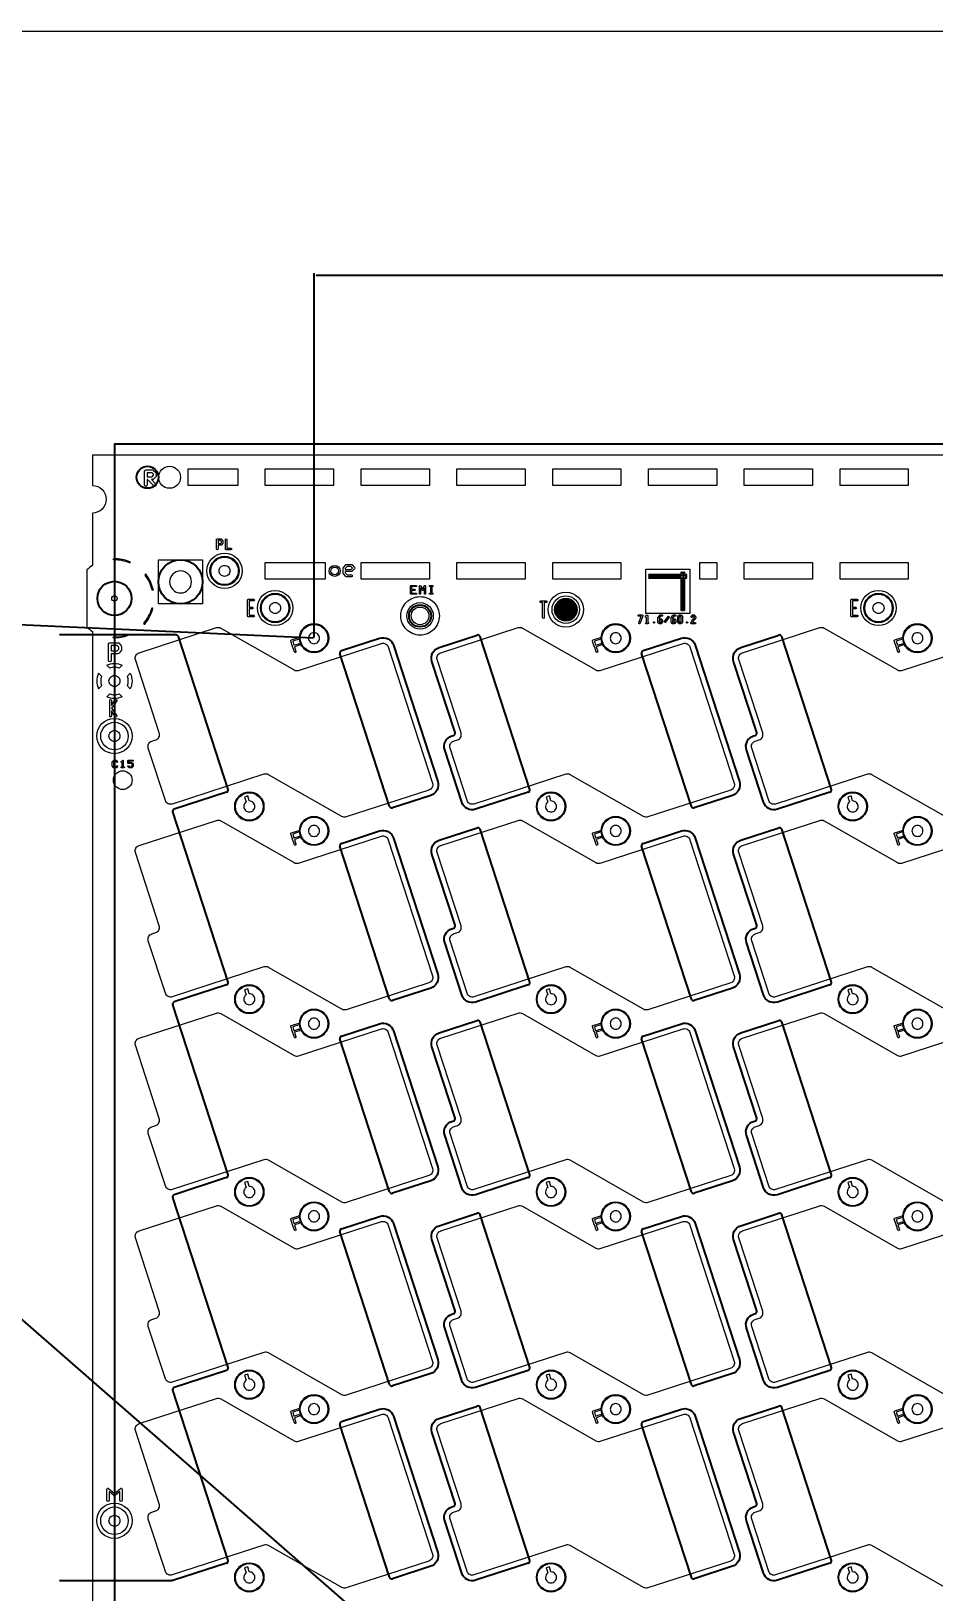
# Model space of a CAD drawing. Extents: x 2864 to 3941, y 2420 to 3182.
# Drawn here: x 3046.4 to 3128.4, y 2962.4 to 3104.1 of the extents above; entities that cross this region are included whole.
import ezdxf

# ---------------------------------------------------------------- set-up
doc = ezdxf.new("R2010")
doc.units = 0
doc.layers.get('0').update_dxf_attribs({"lineweight": 0})
doc.layers.get('Defpoints').update_dxf_attribs({"lineweight": 0})
for name, color, linetype in [('emia-t', 4, 'Continuous'), ('emia-t-dxf', 4, 'Continuous'), ('尺寸线', 3, 'Continuous')]:
    doc.layers.add(name, color=color, linetype=linetype)
doc.styles.get("Standard").update_dxf_attribs({"font": 'simplex.shx', "height": 2.7})
doc.dimstyles.get("Standard").update_dxf_attribs({"dimtxt": 6, "dimasz": 0.18, "dimexe": 0.18, "dimexo": 0.0625, "dimgap": 0.09, "dimtad": 0, "dimzin": 0, "dimdsep": 46, "dimtxsty": 'Standard', "dimcen": 0.09, "dimadec": 0, "dimazin": 0, "dimtfac": 1, "dimtdec": 4, "dimtofl": 0, "dimtmove": 0, "dimatfit": 3, "dimfxl": 0, "dimtolj": 1, "dimtzin": 0, "dimarcsym": 0})

# ---------------------------------------------------------------- blocks, each defined once
blk = doc.blocks.new('PAD_R1')
at = {"layer": 'emia-t', "const_width": 0.5}
blk.add_lwpolyline([(0.25, 0, 1), (-0.25, 0, 1)], format="xyb", close=True, dxfattribs=at)
blk = doc.blocks.new('*D2')
at = {"layer": 'Defpoints', "color": 0, "linetype": 'Continuous'}
for p in [(3026.01, 3051.02), (3072.14, 3048.96), (3056.2, 2693.01)]:
    blk.add_point(p, dxfattribs=at)
at = {"layer": '尺寸线', "color": 0, "linetype": 'Continuous', "lineweight": -2}
for p, q in [((3026, 3050.84), (3018.36, 2880.12)), ((3072.08, 3048.96), (3025.83, 3051.03)), ((3010.08, 2695.26), (3017.75, 2866.58)), ((3056.14, 2693.01), (3009.9, 2695.08))]:
    blk.add_line(p, q, dxfattribs=at)
at = {"layer": '尺寸线', "color": 0, "linetype": 'Continuous'}
for points in [[(3026.03, 3050.84), (3025.97, 3050.84), (3026.01, 3051.02)], [(3010.05, 2695.26), (3010.11, 2695.25), (3010.08, 2695.08)]]:
    blk.add_solid(points, dxfattribs=at)
at = {"layer": '尺寸线', "color": 0, "linetype": 'Continuous', "insert": (3018.06, 2873.35), "char_height": 2.7, "attachment_point": 5, "rotation": 87.4364}
blk.add_mtext('\\A1;356.30', dxfattribs=at)
blk = doc.blocks.new('*D8')
at = {"layer": 'Defpoints', "color": 0, "linetype": 'Continuous'}
for p in [(3291.34, 3081.92), (3072.14, 3048.96), (3291.34, 3048.96)]:
    blk.add_point(p, dxfattribs=at)
at = {"layer": '尺寸线', "color": 0, "linetype": 'Continuous', "lineweight": -2}
for p, q in [((3072.14, 3049.02), (3072.14, 3082.1)), ((3291.34, 3049.02), (3291.34, 3082.1)), ((3072.32, 3081.92), (3175.22, 3081.92)), ((3291.16, 3081.92), (3188.26, 3081.92))]:
    blk.add_line(p, q, dxfattribs=at)
at = {"layer": '尺寸线', "color": 0, "linetype": 'Continuous'}
for points in [[(3072.32, 3081.95), (3072.32, 3081.89), (3072.14, 3081.92)], [(3291.16, 3081.89), (3291.16, 3081.95), (3291.34, 3081.92)]]:
    blk.add_solid(points, dxfattribs=at)
at = {"layer": '尺寸线', "color": 0, "linetype": 'Continuous', "insert": (3181.74, 3081.92), "char_height": 2.7, "attachment_point": 5}
blk.add_mtext('\\A1;219.20', dxfattribs=at)

msp = doc.modelspace()

# ---------------------------------------------------------------- linework, layer by layer
for p, q in [((3082.782, 3052.947), (3082.667, 3052.947)), ((3101.856, 3050.943), (3101.623, 3050.943)), ((3055.451, 3044.371), (3055.185, 3044.638))]:
    msp.add_line(p, q)
at = {"linetype": 'Continuous'}
for points in [[(3038.011, 2642.369, -1), (3038.011, 2642.769), (3039.011, 2642.769), (3039.011, 2659.569), (3039.011, 2862.369), (3038.011, 2862.369, -1), (3038.011, 2862.769), (3039.011, 2862.769), (3039.011, 3065.569), (3039.011, 3082.369), (3038.011, 3082.369, -1), (3038.011, 3082.769), (3039.011, 3082.769), (3039.011, 3104.069), (3052.011, 3104.069), (3306.011, 3104.069), (3319.011, 3104.069), (3319.011, 3082.769), (3320.011, 3082.769, -1), (3320.011, 3082.369), (3319.011, 3082.369), (3319.011, 3065.569)], [(3306.011, 2958.819), (3306.011, 3049.575, 0.044688), (3306.511, 3049.978), (3306.511, 3055.159, 0.044688), (3306.011, 3055.562), (3306.011, 3060.319, -0.414215), (3304.761, 3061.569, -0.414215), (3306.011, 3062.819), (3306.011, 3065.569), (3052.011, 3065.569), (3052.011, 3062.819, -0.414215), (3053.261, 3061.569, -0.414215), (3052.011, 3060.319), (3052.011, 3055.562, 0.044688), (3051.511, 3055.159), (3051.511, 3049.978, 0.044688), (3052.011, 3049.575), (3052.011, 2865.562, 0.044688)], [(3056.727, 3062.866), (3056.727, 3063.487), (3056.727, 3064.108, -0.414226), (3056.852, 3064.233), (3057.473, 3064.233, -0.200077), (3057.562, 3064.196), (3057.768, 3063.989, -0.200077), (3057.805, 3063.901), (3057.805, 3063.694, -0.200077), (3057.768, 3063.605), (3057.562, 3063.399, -0.200077), (3057.473, 3063.362), (3057.361, 3063.362)], [(3057.361, 3063.362), (3057.768, 3062.954, -1), (3057.592, 3062.777), (3057.007, 3063.362), (3056.977, 3063.362), (3056.977, 3062.866, -1), (3056.727, 3062.866)], [(3055.42, 3055.882, -1), (3055.38, 3055.79, 0.104909), (3053.955, 3056.068, -1), (3053.953, 3056.168)], [(3057.519, 3053.378, -1), (3057.422, 3053.355, 0.106282), (3056.797, 3054.687)], [(3081.701, 3052.997), (3081.701, 3053.692, -0.742416), (3081.792, 3053.72), (3081.982, 3053.434)], [(3081.982, 3053.434), (3082.173, 3053.72, -0.742402), (3082.264, 3053.692), (3082.264, 3052.997, -1), (3082.164, 3052.997), (3082.164, 3053.527)], [(3082.667, 3052.947, -1), (3082.667, 3053.047), (3082.732, 3053.047), (3082.732, 3053.642), (3082.667, 3053.642, -1), (3082.667, 3053.742), (3082.782, 3053.742), (3082.898, 3053.742, -1), (3082.898, 3053.642), (3082.832, 3053.642), (3082.832, 3053.047), (3082.898, 3053.047, -1), (3082.898, 3052.947), (3082.782, 3052.947)], [(3081.801, 3053.527), (3081.801, 3052.997, -1), (3081.701, 3052.997)], [(3082.164, 3053.527), (3082.024, 3053.317, -0.535214), (3081.941, 3053.317), (3081.801, 3053.527)], [(3056.681, 3050.305, 0.111014), (3057.393, 3051.666, -1), (3057.489, 3051.64)], [(3101.623, 3050.943, -1), (3101.623, 3051.063), (3101.94, 3051.063, -0.519146), (3101.997, 3050.983), (3101.759, 3050.308, -1), (3101.645, 3050.348), (3101.856, 3050.943)], [(3102.381, 3050.268), (3102.302, 3050.268, -1), (3102.302, 3050.388), (3102.321, 3050.388), (3102.321, 3050.834, -0.727583), (3102.253, 3050.925)], [(3102.253, 3050.925), (3102.332, 3051.037, -0.734049), (3102.441, 3051.003), (3102.441, 3050.388), (3102.461, 3050.388, -1), (3102.461, 3050.268), (3102.381, 3050.268)], [(3106.368, 3050.353), (3106.527, 3050.691, -0.291832), (3106.582, 3050.725), (3106.63, 3050.725), (3106.68, 3050.797), (3106.68, 3050.872), (3106.63, 3050.943), (3106.533, 3050.943), (3106.472, 3050.856, -1), (3106.374, 3050.925), (3106.453, 3051.037, -0.245285), (3106.502, 3051.063), (3106.661, 3051.063, -0.245298), (3106.71, 3051.037), (3106.789, 3050.925, -0.156461), (3106.8, 3050.891), (3106.8, 3050.778, -0.156474), (3106.789, 3050.743), (3106.71, 3050.631, -0.245285), (3106.661, 3050.605), (3106.62, 3050.605), (3106.517, 3050.388)], [(3106.517, 3050.388), (3106.74, 3050.388, -1), (3106.74, 3050.268), (3106.423, 3050.268, -0.551305), (3106.368, 3050.353)], [(3053.314, 3046.509, -0.113254), (3054.011, 3046.669, -0.113254), (3054.709, 3046.509)], [(3052.571, 3045.766), (3052.838, 3045.5, 0.088223), (3052.761, 3045.069, 0.088221), (3052.838, 3044.638), (3052.571, 3044.371)], [(3054.709, 3046.509), (3054.442, 3046.242, 0.088223), (3054.011, 3046.319, 0.088221), (3053.58, 3046.242), (3053.314, 3046.509)], [(3055.185, 3044.638, 0.088223), (3055.261, 3045.069, 0.088221), (3055.185, 3045.5), (3055.451, 3045.766)], [(3055.451, 3045.766, -0.113254), (3055.611, 3045.069, -0.113254), (3055.451, 3044.371)], [(3053.314, 3043.629), (3053.58, 3043.895, 0.088223), (3054.011, 3043.819, 0.088221), (3054.442, 3043.895), (3054.709, 3043.629)], [(3054.709, 3043.629, -0.113255), (3054.011, 3043.469, -0.113253), (3053.314, 3043.629)], [(3053.579, 3041.876), (3053.579, 3043.317, -1), (3053.729, 3043.317), (3053.729, 3042.838)], [(3053.729, 3042.356), (3053.729, 3041.876, -1), (3053.579, 3041.876)], [(3053.729, 3042.838), (3054.088, 3043.359, -1), (3054.212, 3043.274), (3053.745, 3042.597), (3054.212, 3041.919, -1), (3054.088, 3041.834), (3053.729, 3042.356)], [(3054.717, 3037.706), (3054.703, 3037.692, -1), (3054.632, 3037.763)], [(3054.767, 3037.181), (3054.667, 3037.181, -1), (3054.667, 3037.281), (3054.717, 3037.281), (3054.717, 3037.706)], [(3054.632, 3037.763), (3054.731, 3037.862, -0.669786), (3054.817, 3037.827), (3054.817, 3037.281), (3054.866, 3037.281, -1), (3054.866, 3037.181), (3054.767, 3037.181)], [(3053.318, 2970.681), (3053.318, 2971.675, -0.63678), (3053.482, 2971.751), (3054.014, 2971.308), (3054.545, 2971.751, -0.63678), (3054.71, 2971.675), (3054.71, 2970.681, -1), (3054.51, 2970.681), (3054.51, 2971.461)], [(3053.518, 2971.461), (3053.518, 2970.681, -1), (3053.318, 2970.681)], [(3054.51, 2971.461), (3054.078, 2971.101, -0.362064), (3053.95, 2971.101), (3053.518, 2971.461)]]:
    msp.add_lwpolyline(points, format="xyb", dxfattribs=at)
for points in [[(3056.977, 3063.612), (3057.421, 3063.612), (3057.555, 3063.745), (3057.555, 3063.849), (3057.421, 3063.983), (3056.977, 3063.983)], [(3060.708, 3062.819), (3060.708, 3064.319), (3065.211, 3064.319), (3065.211, 3062.819)], [(3067.711, 3062.819), (3067.711, 3064.319), (3073.911, 3064.319), (3073.911, 3062.819)], [(3076.411, 3062.819), (3076.411, 3064.319), (3082.611, 3064.319), (3082.611, 3062.819)], [(3085.111, 3062.819), (3085.111, 3064.319), (3091.311, 3064.319), (3091.311, 3062.819)], [(3093.811, 3062.819), (3093.811, 3064.319), (3100.011, 3064.319), (3100.011, 3062.819)], [(3102.511, 3062.819), (3102.511, 3064.319), (3108.711, 3064.319), (3108.711, 3062.819)], [(3111.211, 3062.819), (3111.211, 3064.319), (3117.411, 3064.319), (3117.411, 3062.819)], [(3119.911, 3062.819), (3119.911, 3064.319), (3126.111, 3064.319), (3126.111, 3062.819)], [(3063.424, 3057.549), (3063.648, 3057.549), (3063.721, 3057.646), (3063.721, 3057.74), (3063.648, 3057.837), (3063.424, 3057.837)], [(3058.011, 3052.069), (3058.011, 3056.069), (3062.011, 3056.069), (3062.011, 3052.069)], [(3067.711, 3054.319), (3067.711, 3055.819), (3073.137, 3055.819), (3073.137, 3054.319)], [(3074.966, 3055.178), (3075.492, 3055.178), (3075.627, 3055.323), (3075.492, 3055.469), (3075.133, 3055.469), (3074.966, 3055.288)], [(3076.411, 3054.319), (3076.411, 3055.819), (3082.611, 3055.819), (3082.611, 3054.319)], [(3085.111, 3054.319), (3085.111, 3055.819), (3091.311, 3055.819), (3091.311, 3054.319)], [(3093.811, 3054.319), (3093.811, 3055.819), (3100.011, 3055.819), (3100.011, 3054.319)], [(3102.263, 3051.208), (3102.263, 3055.208), (3106.263, 3055.208), (3106.263, 3051.208)], [(3107.163, 3054.319), (3107.163, 3055.819), (3108.711, 3055.819), (3108.711, 3054.319)], [(3111.211, 3054.319), (3111.211, 3055.819), (3117.411, 3055.819), (3117.411, 3054.319)], [(3119.911, 3054.319), (3119.911, 3055.819), (3126.111, 3055.819), (3126.111, 3054.319)], [(3105.535, 3054.612), (3105.535, 3054.672), (3105.595, 3054.672), (3105.595, 3054.612)], [(3105.535, 3054.48), (3105.535, 3054.54), (3105.595, 3054.54), (3105.595, 3054.48)], [(3105.667, 3054.612), (3105.667, 3054.672), (3105.727, 3054.672), (3105.727, 3054.612)], [(3105.667, 3054.48), (3105.667, 3054.54), (3105.727, 3054.54), (3105.727, 3054.48)], [(3105.283, 3050.459), (3105.333, 3050.388), (3105.43, 3050.388), (3105.48, 3050.459), (3105.48, 3050.872), (3105.43, 3050.943), (3105.333, 3050.943), (3105.283, 3050.872)], [(3103.483, 3050.459), (3103.533, 3050.388), (3103.63, 3050.388), (3103.68, 3050.459), (3103.68, 3050.534), (3103.63, 3050.605), (3103.483, 3050.605)], [(3104.683, 3050.459), (3104.733, 3050.388), (3104.83, 3050.388), (3104.88, 3050.459), (3104.88, 3050.534), (3104.83, 3050.605), (3104.683, 3050.605)], [(3053.705, 3047.796), (3054.27, 3047.796), (3054.395, 3047.962), (3054.395, 3048.13), (3054.27, 3048.296), (3053.705, 3048.296)]]:
    msp.add_lwpolyline(points, close=True, dxfattribs=at)
for points in [[(3058.011, 3063.569, -0.414216), (3059.011, 3064.569, -0.414216), (3060.011, 3063.569, -0.414216), (3059.011, 3062.569, -0.414216)], [(3063.284, 3057.052), (3063.284, 3057.479), (3063.284, 3057.907, -0.414239), (3063.354, 3057.977), (3063.682, 3057.977, -0.234442), (3063.738, 3057.949), (3063.847, 3057.807, -0.166397), (3063.861, 3057.764), (3063.861, 3057.622, -0.166398), (3063.847, 3057.579), (3063.738, 3057.437, -0.234442), (3063.682, 3057.409), (3063.424, 3057.409), (3063.424, 3057.052, -1)], [(3064.084, 3057.052), (3064.084, 3057.907, -1), (3064.224, 3057.907), (3064.224, 3057.122), (3064.591, 3057.122, -1), (3064.591, 3056.982), (3064.154, 3056.982, -0.414239)], [(3059.011, 3054.069, 0.414216), (3060.011, 3053.069, 0.414216), (3061.011, 3054.069, 0.414216), (3060.011, 3055.069, 0.414216)], [(3063.511, 3055.069, -0.414217), (3064.011, 3055.569, -0.414217), (3064.511, 3055.069, -0.414217), (3064.011, 3054.569, -0.414217)], [(3074.786, 3054.853), (3074.786, 3055.088), (3074.786, 3055.323, -0.190123), (3074.81, 3055.385), (3075.028, 3055.62, -0.209079), (3075.094, 3055.649), (3075.531, 3055.649, -0.209079), (3075.597, 3055.62), (3075.816, 3055.385, -0.394811), (3075.815, 3055.262), (3075.597, 3055.027, -0.209905), (3075.531, 3054.998), (3074.966, 3054.998), (3074.966, 3054.889), (3075.133, 3054.708), (3075.531, 3054.708, -1), (3075.531, 3054.528), (3075.094, 3054.528, -0.209079), (3075.028, 3054.557), (3074.81, 3054.792, -0.190123)], [(3080.901, 3052.997), (3080.901, 3053.344), (3080.901, 3053.692, -0.414253), (3080.951, 3053.742), (3081.414, 3053.742, -1), (3081.414, 3053.642), (3081.001, 3053.642), (3081.001, 3053.394), (3081.298, 3053.394, -1), (3081.298, 3053.294), (3081.001, 3053.294), (3081.001, 3053.047), (3081.414, 3053.047, -1), (3081.414, 3052.947), (3080.951, 3052.947, -0.414253)], [(3102.56, 3054.408), (3105.464, 3054.408), (3105.464, 3051.505, 1), (3105.535, 3051.505), (3105.535, 3054.408), (3105.595, 3054.408), (3105.595, 3051.505, 1), (3105.667, 3051.505), (3105.667, 3054.408), (3105.727, 3054.408), (3105.727, 3051.505, 1), (3105.799, 3051.505), (3105.799, 3054.408), (3105.968, 3054.408, 1), (3105.968, 3054.48), (3105.799, 3054.48), (3105.799, 3054.54), (3105.968, 3054.54, 1), (3105.968, 3054.612), (3105.799, 3054.612), (3105.799, 3054.672), (3105.968, 3054.672, 1), (3105.968, 3054.743), (3105.799, 3054.743), (3105.799, 3054.913, 1), (3105.727, 3054.913), (3105.727, 3054.743), (3105.667, 3054.743), (3105.667, 3054.913, 1), (3105.595, 3054.913), (3105.595, 3054.743), (3105.535, 3054.743), (3105.535, 3054.913, 1), (3105.464, 3054.913), (3105.464, 3054.743), (3102.56, 3054.743, 1), (3102.56, 3054.672), (3105.464, 3054.672), (3105.464, 3054.612), (3102.56, 3054.612, 1), (3102.56, 3054.54), (3105.464, 3054.54), (3105.464, 3054.48), (3102.56, 3054.48, 1)], [(3053.761, 3052.569, -0.414222), (3054.011, 3052.819, -0.414222), (3054.261, 3052.569, -0.414222), (3054.011, 3052.319, -0.414222)], [(3066.089, 3050.97), (3066.089, 3051.69), (3066.089, 3052.41, -0.414241), (3066.164, 3052.485), (3066.661, 3052.485, -1), (3066.661, 3052.335), (3066.239, 3052.335), (3066.239, 3051.765), (3066.536, 3051.765, -1), (3066.536, 3051.615), (3066.239, 3051.615), (3066.239, 3051.045), (3066.661, 3051.045, -1), (3066.661, 3050.895), (3066.164, 3050.895, -0.414241)], [(3068.103, 3051.696, -0.414217), (3068.603, 3052.196, -0.414217), (3069.103, 3051.696, -0.414217), (3068.603, 3051.196, -0.414217)], [(3080.019, 3050.983, -0.414215), (3081.769, 3052.733, -0.414215), (3083.519, 3050.983, -0.414215), (3081.769, 3049.233, -0.414215)], [(3092.724, 3052.188, -1), (3092.724, 3052.338), (3092.973, 3052.338), (3093.221, 3052.338, -1), (3093.221, 3052.188), (3093.048, 3052.188), (3093.048, 3050.822, -1), (3092.898, 3050.822), (3092.898, 3052.188)], [(3120.889, 3050.97), (3120.889, 3051.69), (3120.889, 3052.41, -0.414241), (3120.964, 3052.485), (3121.461, 3052.485, -1), (3121.461, 3052.335), (3121.039, 3052.335), (3121.039, 3051.765), (3121.336, 3051.765, -1), (3121.336, 3051.615), (3121.039, 3051.615), (3121.039, 3051.045), (3121.461, 3051.045, -1), (3121.461, 3050.895), (3120.964, 3050.895, -0.414241)], [(3122.903, 3051.696, -0.414217), (3123.403, 3052.196, -0.414217), (3123.903, 3051.696, -0.414217), (3123.403, 3051.196, -0.414217)], [(3094.503, 3051.548, -0.414217), (3095.003, 3052.048, -0.414217), (3095.503, 3051.548, -0.414217), (3095.003, 3051.048, -0.414217)], [(3103.363, 3050.44), (3103.363, 3050.665), (3103.363, 3050.778, -0.156474), (3103.374, 3050.813), (3103.532, 3051.037, -0.245285), (3103.581, 3051.063), (3103.74, 3051.063, -1), (3103.74, 3050.943), (3103.613, 3050.943), (3103.483, 3050.759), (3103.483, 3050.725), (3103.661, 3050.725, -0.245298), (3103.71, 3050.7), (3103.789, 3050.588, -0.156461), (3103.8, 3050.553), (3103.8, 3050.44, -0.156474), (3103.789, 3050.405), (3103.71, 3050.293, -0.245285), (3103.661, 3050.268), (3103.502, 3050.268, -0.245298), (3103.453, 3050.293), (3103.374, 3050.405, -0.156461)], [(3103.974, 3050.475), (3104.291, 3050.925, -1), (3104.389, 3050.856), (3104.072, 3050.406, -1)], [(3104.563, 3050.44), (3104.563, 3050.665), (3104.563, 3050.778, -0.156474), (3104.574, 3050.813), (3104.732, 3051.037, -0.245285), (3104.781, 3051.063), (3104.94, 3051.063, -1), (3104.94, 3050.943), (3104.813, 3050.943), (3104.683, 3050.759), (3104.683, 3050.725), (3104.861, 3050.725, -0.245298), (3104.91, 3050.7), (3104.989, 3050.588, -0.156461), (3105, 3050.553), (3105, 3050.44, -0.156474), (3104.989, 3050.405), (3104.91, 3050.293, -0.245285), (3104.861, 3050.268), (3104.702, 3050.268, -0.245298), (3104.653, 3050.293), (3104.574, 3050.405, -0.156461)], [(3105.163, 3050.44), (3105.163, 3050.891, -0.156474), (3105.174, 3050.925), (3105.253, 3051.037, -0.245285), (3105.302, 3051.063), (3105.461, 3051.063, -0.245298), (3105.51, 3051.037), (3105.589, 3050.925, -0.156461), (3105.6, 3050.891), (3105.6, 3050.44, -0.156474), (3105.589, 3050.405), (3105.51, 3050.293, -0.245285), (3105.461, 3050.268), (3105.302, 3050.268, -0.245298), (3105.253, 3050.293), (3105.174, 3050.405, -0.156461)], [(3055.923, 3047.006, -0.41422), (3056.244, 3047.636), (3063.265, 3049.917, -0.211093), (3063.667, 3049.876), (3070.333, 3046.077, 0.211093), (3070.735, 3046.035), (3078.252, 3048.478, -0.41422), (3078.882, 3048.157), (3082.899, 3035.793, -0.414215), (3082.578, 3035.163), (3075.062, 3032.721, -0.211093), (3074.66, 3032.762), (3067.993, 3036.561, 0.211091), (3067.591, 3036.602), (3059.262, 3033.896, -0.414218), (3058.632, 3034.217), (3057.087, 3038.972, -0.414217), (3057.408, 3039.602), (3057.765, 3039.718, 0.414216), (3058.086, 3040.348)], [(3071.638, 3048.956, 0.414217), (3072.138, 3048.456, 0.414217), (3072.638, 3048.956, 0.414217), (3072.138, 3049.456, 0.414217)], [(3083.323, 3047.006, -0.41422), (3083.644, 3047.636), (3090.665, 3049.917, -0.211093), (3091.067, 3049.876), (3097.733, 3046.077, 0.211093), (3098.135, 3046.035), (3105.652, 3048.478, -0.41422), (3106.282, 3048.157), (3110.299, 3035.793, -0.414215), (3109.978, 3035.163), (3102.462, 3032.721, -0.211093), (3102.06, 3032.762), (3095.393, 3036.561, 0.211091), (3094.991, 3036.602), (3086.662, 3033.896, -0.414218), (3086.032, 3034.217), (3084.487, 3038.972, -0.414217), (3084.808, 3039.602), (3085.165, 3039.718, 0.414216), (3085.486, 3040.348)], [(3099.038, 3048.956, 0.414217), (3099.538, 3048.456, 0.414217), (3100.038, 3048.956, 0.414217), (3099.538, 3049.456, 0.414217)], [(3110.723, 3047.006, -0.41422), (3111.044, 3047.636), (3118.065, 3049.917, -0.211093), (3118.467, 3049.876), (3125.133, 3046.077, 0.211093), (3125.535, 3046.035), (3133.052, 3048.478, -0.41422), (3133.682, 3048.157), (3137.699, 3035.793, -0.414215), (3137.378, 3035.163), (3129.862, 3032.721, -0.211093), (3129.46, 3032.762), (3122.793, 3036.561, 0.211091), (3122.391, 3036.602), (3114.062, 3033.896, -0.414218), (3113.432, 3034.217), (3111.887, 3038.972, -0.414217), (3112.208, 3039.602), (3112.565, 3039.718, 0.414216), (3112.886, 3040.348)], [(3126.438, 3048.956, 0.414217), (3126.938, 3048.456, 0.414217), (3127.438, 3048.956, 0.414217), (3126.938, 3049.456, 0.414217)], [(3053.455, 3046.922), (3053.455, 3047.671), (3053.455, 3048.421, -0.414226), (3053.58, 3048.546), (3054.332, 3048.546, -0.235848), (3054.432, 3048.496), (3054.62, 3048.247, -0.163746), (3054.645, 3048.172), (3054.645, 3047.92, -0.163734), (3054.62, 3047.845), (3054.432, 3047.596, -0.23584), (3054.332, 3047.546), (3053.705, 3047.546), (3053.705, 3046.922, -1)], [(3053.948, 3048.969, -1), (3053.95, 3049.069, 0.091818), (3055.207, 3049.279, -1), (3055.241, 3049.186, -0.091818)], [(3070.033, 3048.697, -0.414237), (3070.081, 3048.792), (3070.743, 3049.007, -1), (3070.789, 3048.864), (3070.199, 3048.672), (3070.314, 3048.319), (3070.739, 3048.457, -1), (3070.785, 3048.314), (3070.36, 3048.176), (3070.498, 3047.752, -1), (3070.356, 3047.705), (3070.195, 3048.201), (3070.194, 3048.201)], [(3097.433, 3048.697, -0.414237), (3097.481, 3048.792), (3098.143, 3049.007, -1), (3098.189, 3048.864), (3097.599, 3048.672), (3097.714, 3048.319), (3098.139, 3048.457, -1), (3098.185, 3048.314), (3097.76, 3048.176), (3097.898, 3047.752, -1), (3097.756, 3047.705), (3097.595, 3048.201), (3097.594, 3048.201)], [(3124.833, 3048.697, -0.414237), (3124.881, 3048.792), (3125.543, 3049.007, -1), (3125.589, 3048.864), (3124.999, 3048.672), (3125.114, 3048.319), (3125.539, 3048.457, -1), (3125.585, 3048.314), (3125.16, 3048.176), (3125.298, 3047.752, -1), (3125.156, 3047.705), (3124.995, 3048.201), (3124.994, 3048.201)], [(3053.511, 3045.069, -0.414217), (3054.011, 3045.569, -0.414217), (3054.511, 3045.069, -0.414217), (3054.011, 3044.569, -0.414217)], [(3053.511, 3040.069, -0.414217), (3054.011, 3040.569, -0.414217), (3054.511, 3040.069, -0.414217), (3054.011, 3039.569, -0.414217)], [(3053.818, 3037.33), (3053.818, 3037.728, -0.200121), (3053.833, 3037.763), (3053.932, 3037.862, -0.200121), (3053.967, 3037.877), (3054.166, 3037.877, -0.200121), (3054.201, 3037.862), (3054.301, 3037.763, -1), (3054.23, 3037.692), (3054.145, 3037.777), (3053.988, 3037.777), (3053.918, 3037.707), (3053.918, 3037.351), (3053.988, 3037.281), (3054.145, 3037.281), (3054.23, 3037.366, -1), (3054.301, 3037.295), (3054.201, 3037.196, -0.200121), (3054.166, 3037.181), (3053.967, 3037.181, -0.200121), (3053.932, 3037.196), (3053.833, 3037.295, -0.200121)], [(3053.911, 3036.064, -0.414215), (3054.761, 3036.914, -0.414215), (3055.611, 3036.064, -0.414215), (3054.761, 3035.214, -0.414215)], [(3055.218, 3037.628), (3055.218, 3037.827, -0.414253), (3055.268, 3037.877), (3055.665, 3037.877, -1), (3055.665, 3037.777), (3055.318, 3037.777), (3055.318, 3037.678), (3055.566, 3037.678, -0.200121), (3055.601, 3037.664), (3055.7, 3037.565, -0.200121), (3055.715, 3037.529), (3055.715, 3037.33, -0.200121), (3055.7, 3037.295), (3055.601, 3037.196, -0.200121), (3055.566, 3037.181), (3055.367, 3037.181, -0.200121), (3055.332, 3037.196), (3055.233, 3037.295, -1), (3055.303, 3037.366), (3055.388, 3037.281), (3055.545, 3037.281), (3055.615, 3037.351), (3055.615, 3037.508), (3055.545, 3037.578), (3055.268, 3037.578, -0.414253)], [(3065.011, 3033.676, -0.414215), (3066.261, 3034.926, -0.414215), (3067.511, 3033.676, -0.414215), (3066.261, 3032.426, -0.414215)], [(3065.761, 3033.676, 0.414217), (3066.261, 3033.176, 0.414217), (3066.761, 3033.676, 0.414217), (3066.261, 3034.176, 0.002897), (3066.256, 3034.176), (3066.11, 3034.627), (3065.824, 3034.534), (3065.971, 3034.084, 0.242589)], [(3092.411, 3033.676, -0.414215), (3093.661, 3034.926, -0.414215), (3094.911, 3033.676, -0.414215), (3093.661, 3032.426, -0.414215)], [(3093.161, 3033.676, 0.414217), (3093.661, 3033.176, 0.414217), (3094.161, 3033.676, 0.414217), (3093.661, 3034.176, 0.002897), (3093.656, 3034.176), (3093.51, 3034.627), (3093.224, 3034.534), (3093.371, 3034.084, 0.242589)], [(3119.811, 3033.676, -0.414215), (3121.061, 3034.926, -0.414215), (3122.311, 3033.676, -0.414215), (3121.061, 3032.426, -0.414215)], [(3120.561, 3033.676, 0.414217), (3121.061, 3033.176, 0.414217), (3121.561, 3033.676, 0.414217), (3121.061, 3034.176, 0.002897), (3121.056, 3034.176), (3120.91, 3034.627), (3120.624, 3034.534), (3120.771, 3034.084, 0.242589)], [(3055.923, 3029.506, -0.41422), (3056.244, 3030.136), (3063.265, 3032.417, -0.211093), (3063.667, 3032.376), (3070.333, 3028.577, 0.211093), (3070.735, 3028.535), (3078.252, 3030.978, -0.41422), (3078.882, 3030.657), (3082.899, 3018.293, -0.414215), (3082.578, 3017.663), (3075.062, 3015.221, -0.211093), (3074.66, 3015.262), (3067.993, 3019.061, 0.211091), (3067.591, 3019.102), (3059.262, 3016.396, -0.414218), (3058.632, 3016.717), (3057.087, 3021.472, -0.414217), (3057.408, 3022.102), (3057.765, 3022.218, 0.414216), (3058.086, 3022.848)], [(3083.323, 3029.506, -0.41422), (3083.644, 3030.136), (3090.665, 3032.417, -0.211093), (3091.067, 3032.376), (3097.733, 3028.577, 0.211093), (3098.135, 3028.535), (3105.652, 3030.978, -0.41422), (3106.282, 3030.657), (3110.299, 3018.293, -0.414215), (3109.978, 3017.663), (3102.462, 3015.221, -0.211093), (3102.06, 3015.262), (3095.393, 3019.061, 0.211091), (3094.991, 3019.102), (3086.662, 3016.396, -0.414218), (3086.032, 3016.717), (3084.487, 3021.472, -0.414217), (3084.808, 3022.102), (3085.165, 3022.218, 0.414216), (3085.486, 3022.848)], [(3110.723, 3029.506, -0.41422), (3111.044, 3030.136), (3118.065, 3032.417, -0.211093), (3118.467, 3032.376), (3125.133, 3028.577, 0.211093), (3125.535, 3028.535), (3133.052, 3030.978, -0.41422), (3133.682, 3030.657), (3137.699, 3018.293, -0.414215), (3137.378, 3017.663), (3129.862, 3015.221, -0.211093), (3129.46, 3015.262), (3122.793, 3019.061, 0.211091), (3122.391, 3019.102), (3114.062, 3016.396, -0.414218), (3113.432, 3016.717), (3111.887, 3021.472, -0.414217), (3112.208, 3022.102), (3112.565, 3022.218, 0.414216), (3112.886, 3022.848)], [(3070.033, 3031.197, -0.414237), (3070.081, 3031.292), (3070.743, 3031.507, -1), (3070.789, 3031.364), (3070.199, 3031.172), (3070.314, 3030.819), (3070.739, 3030.957, -1), (3070.785, 3030.814), (3070.36, 3030.676), (3070.498, 3030.252, -1), (3070.356, 3030.205), (3070.195, 3030.701), (3070.194, 3030.701)], [(3071.638, 3031.456, 0.414217), (3072.138, 3030.956, 0.414217), (3072.638, 3031.456, 0.414217), (3072.138, 3031.956, 0.414217)], [(3097.433, 3031.197, -0.414237), (3097.481, 3031.292), (3098.143, 3031.507, -1), (3098.189, 3031.364), (3097.599, 3031.172), (3097.714, 3030.819), (3098.139, 3030.957, -1), (3098.185, 3030.814), (3097.76, 3030.676), (3097.898, 3030.252, -1), (3097.756, 3030.205), (3097.595, 3030.701), (3097.594, 3030.701)], [(3099.038, 3031.456, 0.414217), (3099.538, 3030.956, 0.414217), (3100.038, 3031.456, 0.414217), (3099.538, 3031.956, 0.414217)], [(3124.833, 3031.197, -0.414237), (3124.881, 3031.292), (3125.543, 3031.507, -1), (3125.589, 3031.364), (3124.999, 3031.172), (3125.114, 3030.819), (3125.539, 3030.957, -1), (3125.585, 3030.814), (3125.16, 3030.676), (3125.298, 3030.252, -1), (3125.156, 3030.205), (3124.995, 3030.701), (3124.994, 3030.701)], [(3126.438, 3031.456, 0.414217), (3126.938, 3030.956, 0.414217), (3127.438, 3031.456, 0.414217), (3126.938, 3031.956, 0.414217)], [(3065.011, 3016.176, -0.414215), (3066.261, 3017.426, -0.414215), (3067.511, 3016.176, -0.414215), (3066.261, 3014.926, -0.414215)], [(3065.761, 3016.176, 0.414217), (3066.261, 3015.676, 0.414217), (3066.761, 3016.176, 0.414217), (3066.261, 3016.676, 0.002897), (3066.256, 3016.676), (3066.11, 3017.127), (3065.824, 3017.034), (3065.971, 3016.584, 0.242589)], [(3092.411, 3016.176, -0.414215), (3093.661, 3017.426, -0.414215), (3094.911, 3016.176, -0.414215), (3093.661, 3014.926, -0.414215)], [(3093.161, 3016.176, 0.414217), (3093.661, 3015.676, 0.414217), (3094.161, 3016.176, 0.414217), (3093.661, 3016.676, 0.002897), (3093.656, 3016.676), (3093.51, 3017.127), (3093.224, 3017.034), (3093.371, 3016.584, 0.242589)], [(3119.811, 3016.176, -0.414215), (3121.061, 3017.426, -0.414215), (3122.311, 3016.176, -0.414215), (3121.061, 3014.926, -0.414215)], [(3120.561, 3016.176, 0.414217), (3121.061, 3015.676, 0.414217), (3121.561, 3016.176, 0.414217), (3121.061, 3016.676, 0.002897), (3121.056, 3016.676), (3120.91, 3017.127), (3120.624, 3017.034), (3120.771, 3016.584, 0.242589)], [(3055.923, 3012.006, -0.41422), (3056.244, 3012.636), (3063.265, 3014.917, -0.211093), (3063.667, 3014.876), (3070.333, 3011.077, 0.211093), (3070.735, 3011.035), (3078.252, 3013.478, -0.41422), (3078.882, 3013.157), (3082.899, 3000.793, -0.414215), (3082.578, 3000.163), (3075.062, 2997.721, -0.211093), (3074.66, 2997.762), (3067.993, 3001.561, 0.211091), (3067.591, 3001.602), (3059.262, 2998.896, -0.414218), (3058.632, 2999.217), (3057.087, 3003.972, -0.414217), (3057.408, 3004.602), (3057.765, 3004.718, 0.414216), (3058.086, 3005.348)], [(3070.033, 3013.697, -0.414237), (3070.081, 3013.792), (3070.743, 3014.007, -1), (3070.789, 3013.864), (3070.199, 3013.672), (3070.314, 3013.319), (3070.739, 3013.457, -1), (3070.785, 3013.314), (3070.36, 3013.176), (3070.498, 3012.752, -1), (3070.356, 3012.705), (3070.195, 3013.201), (3070.194, 3013.201)], [(3071.638, 3013.956, 0.414217), (3072.138, 3013.456, 0.414217), (3072.638, 3013.956, 0.414217), (3072.138, 3014.456, 0.414217)], [(3083.323, 3012.006, -0.41422), (3083.644, 3012.636), (3090.665, 3014.917, -0.211093), (3091.067, 3014.876), (3097.733, 3011.077, 0.211093), (3098.135, 3011.035), (3105.652, 3013.478, -0.41422), (3106.282, 3013.157), (3110.299, 3000.793, -0.414215), (3109.978, 3000.163), (3102.462, 2997.721, -0.211093), (3102.06, 2997.762), (3095.393, 3001.561, 0.211091), (3094.991, 3001.602), (3086.662, 2998.896, -0.414218), (3086.032, 2999.217), (3084.487, 3003.972, -0.414217), (3084.808, 3004.602), (3085.165, 3004.718, 0.414216), (3085.486, 3005.348)], [(3097.433, 3013.697, -0.414237), (3097.481, 3013.792), (3098.143, 3014.007, -1), (3098.189, 3013.864), (3097.599, 3013.672), (3097.714, 3013.319), (3098.139, 3013.457, -1), (3098.185, 3013.314), (3097.76, 3013.176), (3097.898, 3012.752, -1), (3097.756, 3012.705), (3097.595, 3013.201), (3097.594, 3013.201)], [(3099.038, 3013.956, 0.414217), (3099.538, 3013.456, 0.414217), (3100.038, 3013.956, 0.414217), (3099.538, 3014.456, 0.414217)], [(3110.723, 3012.006, -0.41422), (3111.044, 3012.636), (3118.065, 3014.917, -0.211093), (3118.467, 3014.876), (3125.133, 3011.077, 0.211093), (3125.535, 3011.035), (3133.052, 3013.478, -0.41422), (3133.682, 3013.157), (3137.699, 3000.793, -0.414215), (3137.378, 3000.163), (3129.862, 2997.721, -0.211093), (3129.46, 2997.762), (3122.793, 3001.561, 0.211091), (3122.391, 3001.602), (3114.062, 2998.896, -0.414218), (3113.432, 2999.217), (3111.887, 3003.972, -0.414217), (3112.208, 3004.602), (3112.565, 3004.718, 0.414216), (3112.886, 3005.348)], [(3124.833, 3013.697, -0.414237), (3124.881, 3013.792), (3125.543, 3014.007, -1), (3125.589, 3013.864), (3124.999, 3013.672), (3125.114, 3013.319), (3125.539, 3013.457, -1), (3125.585, 3013.314), (3125.16, 3013.176), (3125.298, 3012.752, -1), (3125.156, 3012.705), (3124.995, 3013.201), (3124.994, 3013.201)], [(3126.438, 3013.956, 0.414217), (3126.938, 3013.456, 0.414217), (3127.438, 3013.956, 0.414217), (3126.938, 3014.456, 0.414217)], [(3065.011, 2998.676, -0.414215), (3066.261, 2999.926, -0.414215), (3067.511, 2998.676, -0.414215), (3066.261, 2997.426, -0.414215)], [(3092.411, 2998.676, -0.414215), (3093.661, 2999.926, -0.414215), (3094.911, 2998.676, -0.414215), (3093.661, 2997.426, -0.414215)], [(3119.811, 2998.676, -0.414215), (3121.061, 2999.926, -0.414215), (3122.311, 2998.676, -0.414215), (3121.061, 2997.426, -0.414215)], [(3065.761, 2998.676, 0.414217), (3066.261, 2998.176, 0.414217), (3066.761, 2998.676, 0.414217), (3066.261, 2999.176, 0.002897), (3066.256, 2999.176), (3066.11, 2999.627), (3065.824, 2999.534), (3065.971, 2999.084, 0.242589)], [(3093.161, 2998.676, 0.414217), (3093.661, 2998.176, 0.414217), (3094.161, 2998.676, 0.414217), (3093.661, 2999.176, 0.002897), (3093.656, 2999.176), (3093.51, 2999.627), (3093.224, 2999.534), (3093.371, 2999.084, 0.242589)], [(3120.561, 2998.676, 0.414217), (3121.061, 2998.176, 0.414217), (3121.561, 2998.676, 0.414217), (3121.061, 2999.176, 0.002897), (3121.056, 2999.176), (3120.91, 2999.627), (3120.624, 2999.534), (3120.771, 2999.084, 0.242589)], [(3055.923, 2994.506, -0.41422), (3056.244, 2995.136), (3063.265, 2997.417, -0.211093), (3063.667, 2997.376), (3070.333, 2993.577, 0.211093), (3070.735, 2993.535), (3078.252, 2995.978, -0.41422), (3078.882, 2995.657), (3082.899, 2983.293, -0.414215), (3082.578, 2982.663), (3075.062, 2980.221, -0.211093), (3074.66, 2980.262), (3067.993, 2984.061, 0.211091), (3067.591, 2984.102), (3059.262, 2981.396, -0.414218), (3058.632, 2981.717), (3057.087, 2986.472, -0.414217), (3057.408, 2987.102), (3057.765, 2987.218, 0.414216), (3058.086, 2987.848)], [(3071.638, 2996.456, 0.414217), (3072.138, 2995.956, 0.414217), (3072.638, 2996.456, 0.414217), (3072.138, 2996.956, 0.414217)], [(3083.323, 2994.506, -0.41422), (3083.644, 2995.136), (3090.665, 2997.417, -0.211093), (3091.067, 2997.376), (3097.733, 2993.577, 0.211093), (3098.135, 2993.535), (3105.652, 2995.978, -0.41422), (3106.282, 2995.657), (3110.299, 2983.293, -0.414215), (3109.978, 2982.663), (3102.462, 2980.221, -0.211093), (3102.06, 2980.262), (3095.393, 2984.061, 0.211091), (3094.991, 2984.102), (3086.662, 2981.396, -0.414218), (3086.032, 2981.717), (3084.487, 2986.472, -0.414217), (3084.808, 2987.102), (3085.165, 2987.218, 0.414216), (3085.486, 2987.848)], [(3099.038, 2996.456, 0.414217), (3099.538, 2995.956, 0.414217), (3100.038, 2996.456, 0.414217), (3099.538, 2996.956, 0.414217)], [(3110.723, 2994.506, -0.41422), (3111.044, 2995.136), (3118.065, 2997.417, -0.211093), (3118.467, 2997.376), (3125.133, 2993.577, 0.211093), (3125.535, 2993.535), (3133.052, 2995.978, -0.41422), (3133.682, 2995.657), (3137.699, 2983.293, -0.414215), (3137.378, 2982.663), (3129.862, 2980.221, -0.211093), (3129.46, 2980.262), (3122.793, 2984.061, 0.211091), (3122.391, 2984.102), (3114.062, 2981.396, -0.414218), (3113.432, 2981.717), (3111.887, 2986.472, -0.414217), (3112.208, 2987.102), (3112.565, 2987.218, 0.414216), (3112.886, 2987.848)], [(3126.438, 2996.456, 0.414217), (3126.938, 2995.956, 0.414217), (3127.438, 2996.456, 0.414217), (3126.938, 2996.956, 0.414217)], [(3070.033, 2996.197, -0.414237), (3070.081, 2996.292), (3070.743, 2996.507, -1), (3070.789, 2996.364), (3070.199, 2996.172), (3070.314, 2995.819), (3070.739, 2995.957, -1), (3070.785, 2995.814), (3070.36, 2995.676), (3070.498, 2995.252, -1), (3070.356, 2995.205), (3070.195, 2995.701), (3070.194, 2995.701)], [(3097.433, 2996.197, -0.414237), (3097.481, 2996.292), (3098.143, 2996.507, -1), (3098.189, 2996.364), (3097.599, 2996.172), (3097.714, 2995.819), (3098.139, 2995.957, -1), (3098.185, 2995.814), (3097.76, 2995.676), (3097.898, 2995.252, -1), (3097.756, 2995.205), (3097.595, 2995.701), (3097.594, 2995.701)], [(3124.833, 2996.197, -0.414237), (3124.881, 2996.292), (3125.543, 2996.507, -1), (3125.589, 2996.364), (3124.999, 2996.172), (3125.114, 2995.819), (3125.539, 2995.957, -1), (3125.585, 2995.814), (3125.16, 2995.676), (3125.298, 2995.252, -1), (3125.156, 2995.205), (3124.995, 2995.701), (3124.994, 2995.701)], [(3065.011, 2981.176, -0.414215), (3066.261, 2982.426, -0.414215), (3067.511, 2981.176, -0.414215), (3066.261, 2979.926, -0.414215)], [(3065.761, 2981.176, 0.414217), (3066.261, 2980.676, 0.414217), (3066.761, 2981.176, 0.414217), (3066.261, 2981.676, 0.002897), (3066.256, 2981.676), (3066.11, 2982.127), (3065.824, 2982.034), (3065.971, 2981.584, 0.242589)], [(3092.411, 2981.176, -0.414215), (3093.661, 2982.426, -0.414215), (3094.911, 2981.176, -0.414215), (3093.661, 2979.926, -0.414215)], [(3093.161, 2981.176, 0.414217), (3093.661, 2980.676, 0.414217), (3094.161, 2981.176, 0.414217), (3093.661, 2981.676, 0.002897), (3093.656, 2981.676), (3093.51, 2982.127), (3093.224, 2982.034), (3093.371, 2981.584, 0.242589)], [(3119.811, 2981.176, -0.414215), (3121.061, 2982.426, -0.414215), (3122.311, 2981.176, -0.414215), (3121.061, 2979.926, -0.414215)], [(3120.561, 2981.176, 0.414217), (3121.061, 2980.676, 0.414217), (3121.561, 2981.176, 0.414217), (3121.061, 2981.676, 0.002897), (3121.056, 2981.676), (3120.91, 2982.127), (3120.624, 2982.034), (3120.771, 2981.584, 0.242589)], [(3055.923, 2977.006, -0.41422), (3056.244, 2977.636), (3063.265, 2979.917, -0.211093), (3063.667, 2979.876), (3070.333, 2976.077, 0.211093), (3070.735, 2976.035), (3078.252, 2978.478, -0.41422), (3078.882, 2978.157), (3082.899, 2965.793, -0.414215), (3082.578, 2965.163), (3075.062, 2962.721, -0.211093), (3074.66, 2962.762), (3067.993, 2966.561, 0.211091), (3067.591, 2966.602), (3059.262, 2963.896, -0.414218), (3058.632, 2964.217), (3057.087, 2968.972, -0.414217), (3057.408, 2969.602), (3057.765, 2969.718, 0.414216), (3058.086, 2970.348)], [(3083.323, 2977.006, -0.41422), (3083.644, 2977.636), (3090.665, 2979.917, -0.211093), (3091.067, 2979.876), (3097.733, 2976.077, 0.211093), (3098.135, 2976.035), (3105.652, 2978.478, -0.41422), (3106.282, 2978.157), (3110.299, 2965.793, -0.414215), (3109.978, 2965.163), (3102.462, 2962.721, -0.211093), (3102.06, 2962.762), (3095.393, 2966.561, 0.211091), (3094.991, 2966.602), (3086.662, 2963.896, -0.414218), (3086.032, 2964.217), (3084.487, 2968.972, -0.414217), (3084.808, 2969.602), (3085.165, 2969.718, 0.414216), (3085.486, 2970.348)], [(3110.723, 2977.006, -0.41422), (3111.044, 2977.636), (3118.065, 2979.917, -0.211093), (3118.467, 2979.876), (3125.133, 2976.077, 0.211093), (3125.535, 2976.035), (3133.052, 2978.478, -0.41422), (3133.682, 2978.157), (3137.699, 2965.793, -0.414215), (3137.378, 2965.163), (3129.862, 2962.721, -0.211093), (3129.46, 2962.762), (3122.793, 2966.561, 0.211091), (3122.391, 2966.602), (3114.062, 2963.896, -0.414218), (3113.432, 2964.217), (3111.887, 2968.972, -0.414217), (3112.208, 2969.602), (3112.565, 2969.718, 0.414216), (3112.886, 2970.348)], [(3070.033, 2978.697, -0.414237), (3070.081, 2978.792), (3070.743, 2979.007, -1), (3070.789, 2978.864), (3070.199, 2978.672), (3070.314, 2978.319), (3070.739, 2978.457, -1), (3070.785, 2978.314), (3070.36, 2978.176), (3070.498, 2977.752, -1), (3070.356, 2977.705), (3070.195, 2978.201), (3070.194, 2978.201)], [(3071.638, 2978.956, 0.414217), (3072.138, 2978.456, 0.414217), (3072.638, 2978.956, 0.414217), (3072.138, 2979.456, 0.414217)], [(3097.433, 2978.697, -0.414237), (3097.481, 2978.792), (3098.143, 2979.007, -1), (3098.189, 2978.864), (3097.599, 2978.672), (3097.714, 2978.319), (3098.139, 2978.457, -1), (3098.185, 2978.314), (3097.76, 2978.176), (3097.898, 2977.752, -1), (3097.756, 2977.705), (3097.595, 2978.201), (3097.594, 2978.201)], [(3099.038, 2978.956, 0.414217), (3099.538, 2978.456, 0.414217), (3100.038, 2978.956, 0.414217), (3099.538, 2979.456, 0.414217)], [(3124.833, 2978.697, -0.414237), (3124.881, 2978.792), (3125.543, 2979.007, -1), (3125.589, 2978.864), (3124.999, 2978.672), (3125.114, 2978.319), (3125.539, 2978.457, -1), (3125.585, 2978.314), (3125.16, 2978.176), (3125.298, 2977.752, -1), (3125.156, 2977.705), (3124.995, 2978.201), (3124.994, 2978.201)], [(3126.438, 2978.956, 0.414217), (3126.938, 2978.456, 0.414217), (3127.438, 2978.956, 0.414217), (3126.938, 2979.456, 0.414217)], [(3053.511, 2968.819, -0.414217), (3054.011, 2969.319, -0.414217), (3054.511, 2968.819, -0.414217), (3054.011, 2968.319, -0.414217)], [(3065.011, 2963.676, -0.414215), (3066.261, 2964.926, -0.414215), (3067.511, 2963.676, -0.414215), (3066.261, 2962.426, -0.414215)], [(3065.761, 2963.676, 0.414217), (3066.261, 2963.176, 0.414217), (3066.761, 2963.676, 0.414217), (3066.261, 2964.176, 0.002897), (3066.256, 2964.176), (3066.11, 2964.627), (3065.824, 2964.534), (3065.971, 2964.084, 0.242589)], [(3092.411, 2963.676, -0.414215), (3093.661, 2964.926, -0.414215), (3094.911, 2963.676, -0.414215), (3093.661, 2962.426, -0.414215)], [(3093.161, 2963.676, 0.414217), (3093.661, 2963.176, 0.414217), (3094.161, 2963.676, 0.414217), (3093.661, 2964.176, 0.002897), (3093.656, 2964.176), (3093.51, 2964.627), (3093.224, 2964.534), (3093.371, 2964.084, 0.242589)], [(3119.811, 2963.676, -0.414215), (3121.061, 2964.926, -0.414215), (3122.311, 2963.676, -0.414215), (3121.061, 2962.426, -0.414215)], [(3120.561, 2963.676, 0.414217), (3121.061, 2963.176, 0.414217), (3121.561, 2963.676, 0.414217), (3121.061, 2964.176, 0.002897), (3121.056, 2964.176), (3120.91, 2964.627), (3120.624, 2964.534), (3120.771, 2964.084, 0.242589)]]:
    msp.add_lwpolyline(points, format="xyb", close=True, dxfattribs=at)
for centre, radius in [((3064.011, 3055.069), 1.6), ((3064.011, 3055.069), 1.25), ((3074.011, 3055.069), 0.5), ((3074.011, 3055.069), 0.35), ((3068.603, 3051.696), 1.6), ((3068.603, 3051.696), 1.25), ((3095.003, 3051.548), 1.6), ((3095.003, 3051.548), 1.25), ((3123.403, 3051.696), 1.6), ((3123.403, 3051.696), 1.25), ((3081.769, 3050.983), 1.2), ((3081.769, 3050.983), 0.8), ((3072.138, 3048.956), 1.25), ((3099.538, 3048.956), 1.25), ((3103.021, 3050.384), 0.06), ((3106.021, 3050.384), 0.06), ((3126.938, 3048.956), 1.25), ((3054.011, 3040.069), 1.6), ((3054.011, 3040.069), 1.25), ((3072.138, 3031.456), 1.25), ((3099.538, 3031.456), 1.25), ((3126.938, 3031.456), 1.25), ((3072.138, 3013.956), 1.25), ((3099.538, 3013.956), 1.25), ((3126.938, 3013.956), 1.25), ((3072.138, 2996.456), 1.25), ((3099.538, 2996.456), 1.25), ((3126.938, 2996.456), 1.25), ((3072.138, 2978.956), 1.25), ((3099.538, 2978.956), 1.25), ((3126.938, 2978.956), 1.25), ((3054.011, 2968.819), 1.6), ((3054.011, 2968.819), 1.25)]:
    msp.add_circle(centre, radius)
for centre, radius, start, end in [((3054.011, 3052.569), 3.6, 66.96854, 90.9239), ((3056.837, 3054.718), 0.05, 37.25034, 217.25034), ((3054.011, 3052.569), 3.6, 12.98567, 37.2522), ((3054.011, 3052.569), 3.6, 319.7058, 345.04406), ((3056.719, 3050.273), 0.05, 139.70695, 319.70695), ((3054.011, 3045.069), 1.6, 154.15499, 180.00004), ((3054.011, 3045.069), 1.6, 179.99996, 205.84501)]:
    msp.add_arc(centre, radius, start, end)
at = {"layer": 'emia-t-dxf'}
for p, q in [((3059.623, 3049.249), (3049.011, 3049.249)), ((3064.325, 3035.225), (3059.813, 3049.111)), ((3083.49, 3048.111), (3086.961, 3049.239)), ((3091.725, 3035.225), (3087.213, 3049.111)), ((3110.89, 3048.111), (3114.361, 3049.239)), ((3119.125, 3035.225), (3114.613, 3049.111)), ((3079.004, 3033.686), (3074.492, 3047.572)), ((3106.404, 3033.686), (3101.892, 3047.572)), ((3064.196, 3034.973), (3059.433, 3033.426)), ((3064.325, 3017.725), (3059.305, 3033.174)), ((3083.49, 3030.611), (3086.961, 3031.739)), ((3091.725, 3017.725), (3087.213, 3031.611)), ((3110.89, 3030.611), (3114.361, 3031.739)), ((3119.125, 3017.725), (3114.613, 3031.611)), ((3079.004, 3016.186), (3074.492, 3030.072)), ((3106.404, 3016.186), (3101.892, 3030.072)), ((3064.196, 3017.473), (3059.433, 3015.926)), ((3064.325, 3000.225), (3059.305, 3015.674)), ((3083.49, 3013.111), (3086.961, 3014.239)), ((3091.725, 3000.225), (3087.213, 3014.111)), ((3110.89, 3013.111), (3114.361, 3014.239)), ((3119.125, 3000.225), (3114.613, 3014.111)), ((3079.004, 2998.686), (3074.492, 3012.572)), ((3106.404, 2998.686), (3101.892, 3012.572)), ((3064.196, 2999.973), (3059.433, 2998.426)), ((3064.325, 2982.725), (3059.305, 2998.174)), ((3083.49, 2995.611), (3086.961, 2996.739)), ((3091.725, 2982.725), (3087.213, 2996.611)), ((3110.89, 2995.611), (3114.361, 2996.739)), ((3119.125, 2982.725), (3114.613, 2996.611)), ((3079.004, 2981.186), (3074.492, 2995.072)), ((3106.404, 2981.186), (3101.892, 2995.072)), ((3064.196, 2982.473), (3059.433, 2980.926)), ((3064.325, 2965.225), (3059.305, 2980.674)), ((3083.49, 2978.111), (3086.961, 2979.239)), ((3091.725, 2965.225), (3087.213, 2979.111)), ((3110.89, 2978.111), (3114.361, 2979.239)), ((3119.125, 2965.225), (3114.613, 2979.111)), ((3079.004, 2963.686), (3074.492, 2977.572)), ((3106.404, 2963.686), (3101.892, 2977.572)), ((3059.107, 2963.371), (3049.011, 2963.371))]:
    msp.add_line(p, q, dxfattribs=at)
at = {"layer": 'emia-t-dxf', "linetype": 'Continuous'}
msp.add_line((3006.828, 3020.933), (3078.002, 2958.787), dxfattribs=at)
msp.add_lwpolyline([(3054.011, 2661.569), (3304.011, 2661.569), (3304.011, 3066.569), (3054.011, 3066.569)], close=True, dxfattribs=at)
for points in [[(3074.621, 3047.824), (3078.097, 3048.953, -0.414215), (3079.357, 3048.311), (3083.375, 3035.947, -0.414216), (3082.732, 3034.687), (3079.256, 3033.558)], [(3084.949, 3040.384), (3082.848, 3046.851, -0.414215), (3083.49, 3048.111)], [(3102.021, 3047.824), (3105.497, 3048.953, -0.414215), (3106.757, 3048.311), (3110.775, 3035.947, -0.414216), (3110.132, 3034.687), (3106.656, 3033.558)], [(3112.349, 3040.384), (3110.248, 3046.851, -0.414215), (3110.89, 3048.111)], [(3091.596, 3034.973), (3086.816, 3033.42, -0.414215), (3085.556, 3034.062), (3084.011, 3038.818, -0.414214), (3084.653, 3040.078), (3084.821, 3040.132)], [(3118.996, 3034.973), (3114.216, 3033.42, -0.414215), (3112.956, 3034.062), (3111.411, 3038.818, -0.414214), (3112.053, 3040.078), (3112.221, 3040.132)], [(3074.621, 3030.324), (3078.097, 3031.453, -0.414215), (3079.357, 3030.811), (3083.375, 3018.447, -0.414216), (3082.732, 3017.187), (3079.256, 3016.058)], [(3102.021, 3030.324), (3105.497, 3031.453, -0.414215), (3106.757, 3030.811), (3110.775, 3018.447, -0.414216), (3110.132, 3017.187), (3106.656, 3016.058)], [(3084.949, 3022.884), (3082.848, 3029.351, -0.414215), (3083.49, 3030.611)], [(3112.349, 3022.884), (3110.248, 3029.351, -0.414215), (3110.89, 3030.611)], [(3091.596, 3017.473), (3086.816, 3015.92, -0.414215), (3085.556, 3016.562), (3084.011, 3021.318, -0.414214), (3084.653, 3022.578), (3084.821, 3022.632)], [(3118.996, 3017.473), (3114.216, 3015.92, -0.414215), (3112.956, 3016.562), (3111.411, 3021.318, -0.414214), (3112.053, 3022.578), (3112.221, 3022.632)], [(3074.621, 3012.824), (3078.097, 3013.953, -0.414215), (3079.357, 3013.311), (3083.375, 3000.947, -0.414216), (3082.732, 2999.687), (3079.256, 2998.558)], [(3102.021, 3012.824), (3105.497, 3013.953, -0.414215), (3106.757, 3013.311), (3110.775, 3000.947, -0.414216), (3110.132, 2999.687), (3106.656, 2998.558)], [(3084.949, 3005.384), (3082.848, 3011.851, -0.414215), (3083.49, 3013.111)], [(3112.349, 3005.384), (3110.248, 3011.851, -0.414215), (3110.89, 3013.111)], [(3091.596, 2999.973), (3086.816, 2998.42, -0.414215), (3085.556, 2999.062), (3084.011, 3003.818, -0.414214), (3084.653, 3005.078), (3084.821, 3005.132)], [(3118.996, 2999.973), (3114.216, 2998.42, -0.414215), (3112.956, 2999.062), (3111.411, 3003.818, -0.414214), (3112.053, 3005.078), (3112.221, 3005.132)], [(3074.621, 2995.324), (3078.097, 2996.453, -0.414215), (3079.357, 2995.811), (3083.375, 2983.447, -0.414216), (3082.732, 2982.187), (3079.256, 2981.058)], [(3084.949, 2987.884), (3082.848, 2994.351, -0.414215), (3083.49, 2995.611)], [(3102.021, 2995.324), (3105.497, 2996.453, -0.414215), (3106.757, 2995.811), (3110.775, 2983.447, -0.414216), (3110.132, 2982.187), (3106.656, 2981.058)], [(3112.349, 2987.884), (3110.248, 2994.351, -0.414215), (3110.89, 2995.611)], [(3091.596, 2982.473), (3086.816, 2980.92, -0.414215), (3085.556, 2981.562), (3084.011, 2986.318, -0.414214), (3084.653, 2987.578), (3084.821, 2987.632)], [(3118.996, 2982.473), (3114.216, 2980.92, -0.414215), (3112.956, 2981.562), (3111.411, 2986.318, -0.414214), (3112.053, 2987.578), (3112.221, 2987.632)], [(3074.621, 2977.824), (3078.097, 2978.953, -0.414215), (3079.357, 2978.311), (3083.375, 2965.947, -0.414216), (3082.732, 2964.687), (3079.256, 2963.558)], [(3102.021, 2977.824), (3105.497, 2978.953, -0.414215), (3106.757, 2978.311), (3110.775, 2965.947, -0.414216), (3110.132, 2964.687), (3106.656, 2963.558)], [(3084.949, 2970.384), (3082.848, 2976.851, -0.414215), (3083.49, 2978.111)], [(3112.349, 2970.384), (3110.248, 2976.851, -0.414215), (3110.89, 2978.111)], [(3091.596, 2964.973), (3086.816, 2963.42, -0.414215), (3085.556, 2964.062), (3084.011, 2968.818, -0.414214), (3084.653, 2970.078), (3084.821, 2970.132)], [(3118.996, 2964.973), (3114.216, 2963.42, -0.414215), (3112.956, 2964.062), (3111.411, 2968.818, -0.414214), (3112.053, 2970.078), (3112.221, 2970.132)], [(3064.196, 2964.973), (3059.416, 2963.42, -0.078709), (3059.107, 2963.371)]]:
    msp.add_lwpolyline(points, format="xyb", dxfattribs=at)
at = {"layer": 'emia-t-dxf'}
for centre, radius in [((3057.011, 3063.569), 1), ((3060.011, 3054.069), 2), ((3064.011, 3055.069), 1.3), ((3054.011, 3052.569), 1.55), ((3068.603, 3051.696), 1.3), ((3095.003, 3051.548), 1), ((3123.403, 3051.696), 1.3), ((3081.769, 3050.983), 1), ((3072.138, 3048.956), 1.3), ((3099.538, 3048.956), 1.3), ((3126.938, 3048.956), 1.3), ((3066.261, 3033.676), 1.3), ((3093.661, 3033.676), 1.3), ((3121.061, 3033.676), 1.3), ((3072.138, 3031.456), 1.3), ((3099.538, 3031.456), 1.3), ((3126.938, 3031.456), 1.3), ((3066.261, 3016.176), 1.3), ((3093.661, 3016.176), 1.3), ((3121.061, 3016.176), 1.3), ((3072.138, 3013.956), 1.3), ((3099.538, 3013.956), 1.3), ((3126.938, 3013.956), 1.3), ((3066.261, 2998.676), 1.3), ((3093.661, 2998.676), 1.3), ((3121.061, 2998.676), 1.3), ((3072.138, 2996.456), 1.3), ((3099.538, 2996.456), 1.3), ((3126.938, 2996.456), 1.3), ((3066.261, 2981.176), 1.3), ((3093.661, 2981.176), 1.3), ((3121.061, 2981.176), 1.3), ((3072.138, 2978.956), 1.3), ((3099.538, 2978.956), 1.3), ((3126.938, 2978.956), 1.3), ((3066.261, 2963.676), 1.3), ((3093.661, 2963.676), 1.3), ((3121.061, 2963.676), 1.3)]:
    msp.add_circle(centre, radius, dxfattribs=at)
for centre, start, end in [((3059.623, 3049.049), 18.00006, 90.00019), ((3087.023, 3049.049), 17.99976, 108.00044), ((3114.423, 3049.049), 17.99976, 108.00044), ((3074.682, 3047.633), 107.99976, 198.00044), ((3102.082, 3047.633), 107.99976, 198.00044), ((3084.759, 3040.322), 287.99976, 18.00044), ((3112.159, 3040.322), 287.99976, 18.00044), ((3064.134, 3035.164), 288.00044, 17.99976), ((3091.534, 3035.164), 288.00044, 17.99976), ((3118.934, 3035.164), 288.00044, 17.99976), ((3059.495, 3033.236), 107.99976, 198.00044), ((3079.194, 3033.748), 198.00044, 287.99976), ((3106.594, 3033.748), 198.00044, 287.99976), ((3087.023, 3031.549), 17.99976, 108.00044), ((3114.423, 3031.549), 17.99976, 108.00044), ((3074.682, 3030.133), 107.99976, 198.00044), ((3102.082, 3030.133), 107.99976, 198.00044), ((3084.759, 3022.822), 287.99976, 18.00044), ((3112.159, 3022.822), 287.99976, 18.00044), ((3064.134, 3017.664), 288.00044, 17.99976), ((3091.534, 3017.664), 288.00044, 17.99976), ((3118.934, 3017.664), 288.00044, 17.99976), ((3059.495, 3015.736), 107.99976, 198.00044), ((3079.194, 3016.248), 198.00044, 287.99976), ((3106.594, 3016.248), 198.00044, 287.99976), ((3087.023, 3014.049), 17.99976, 108.00044), ((3114.423, 3014.049), 17.99976, 108.00044), ((3074.682, 3012.633), 107.99976, 198.00044), ((3102.082, 3012.633), 107.99976, 198.00044), ((3084.759, 3005.322), 287.99976, 18.00044), ((3112.159, 3005.322), 287.99976, 18.00044), ((3064.134, 3000.164), 288.00044, 17.99976), ((3091.534, 3000.164), 288.00044, 17.99976), ((3118.934, 3000.164), 288.00044, 17.99976), ((3059.495, 2998.236), 107.99976, 198.00044), ((3079.194, 2998.748), 198.00044, 287.99976), ((3106.594, 2998.748), 198.00044, 287.99976), ((3087.023, 2996.549), 17.99976, 108.00044), ((3114.423, 2996.549), 17.99976, 108.00044), ((3074.682, 2995.133), 107.99976, 198.00044), ((3102.082, 2995.133), 107.99976, 198.00044), ((3084.759, 2987.822), 287.99976, 18.00044), ((3112.159, 2987.822), 287.99976, 18.00044), ((3064.134, 2982.664), 288.00044, 17.99976), ((3091.534, 2982.664), 288.00044, 17.99976), ((3118.934, 2982.664), 288.00044, 17.99976), ((3059.495, 2980.736), 107.99976, 198.00044), ((3079.194, 2981.248), 198.00044, 287.99976), ((3106.594, 2981.248), 198.00044, 287.99976), ((3087.023, 2979.049), 17.99976, 108.00044), ((3114.423, 2979.049), 17.99976, 108.00044), ((3074.682, 2977.633), 107.99976, 198.00044), ((3102.082, 2977.633), 107.99976, 198.00044), ((3084.759, 2970.322), 287.99976, 18.00044), ((3112.159, 2970.322), 287.99976, 18.00044), ((3064.134, 2965.164), 288.00044, 17.99976), ((3091.534, 2965.164), 288.00044, 17.99976), ((3118.934, 2965.164), 288.00044, 17.99976), ((3079.194, 2963.748), 198.00044, 287.99976), ((3106.594, 2963.748), 198.00044, 287.99976)]:
    msp.add_arc(centre, 0.2, start, end, dxfattribs=at)

# ---------------------------------------------------------------- block references
at = {"layer": 'emia-t-dxf', "xscale": 2, "yscale": 2}
msp.add_blockref('PAD_R1', (3095.003, 3051.548), dxfattribs=at)

# ---------------------------------------------------------------- dimensions: what is measured, and where the dimension line sits
at = {"layer": '尺寸线', "linetype": 'Continuous'}
dim = msp.add_aligned_dim(p1=(3072.138, 3048.956), p2=(3291.338, 3048.956), distance=32.963, dimstyle='Standard', dxfattribs=at)
dim.commit()
dim.dimension.update_dxf_attribs({"geometry": '*D8', "text_midpoint": (3181.738, 3081.919)})
dim = msp.add_linear_dim(base=(3026.013, 3051.021), p1=(3056.202, 2693.01), p2=(3072.138, 3048.956), angle=87.4364, dimstyle='Standard', dxfattribs=at)
dim.commit()
dim.dimension.update_dxf_attribs({"geometry": '*D2', "text_midpoint": (3018.058, 2873.347), "dimtype": 161})

doc.saveas('drawing.dxf')
